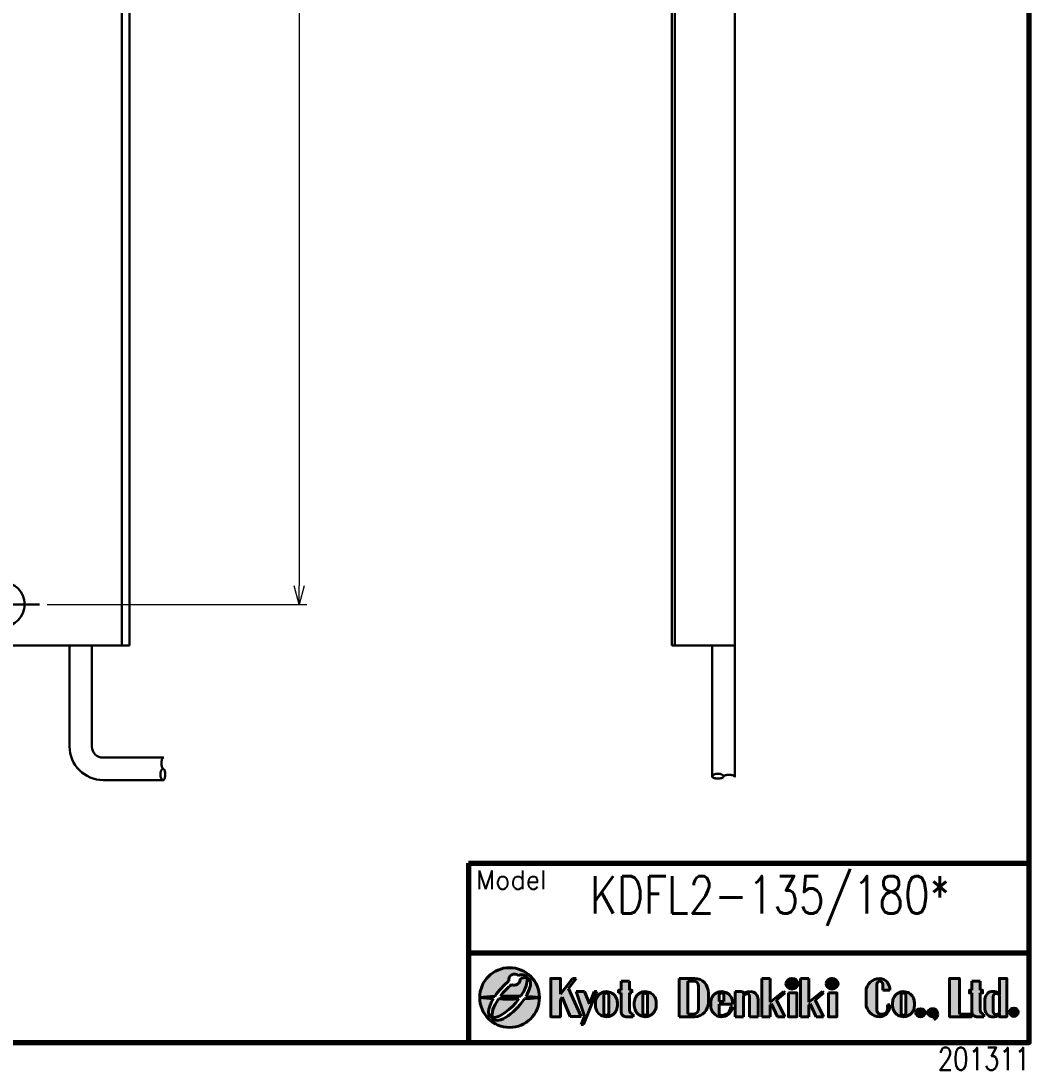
# Model space of a CAD drawing. Header units: millimetres. Extents: x 4 to 387, y 0 to 281.
# Drawn here: x 252.1 to 387, y 0.3 to 140.7 of the extents above; entities that cross this region are included whole.
import ezdxf

# ---------------------------------------------------------------- set-up
doc = ezdxf.new("R2010")
doc.units = ezdxf.units.MM
doc.layers.get('0').update_dxf_attribs({"lineweight": 30})
doc.layers.get('Defpoints').update_dxf_attribs({"lineweight": 9})
for name, color, linetype, lineweight in [('0 @ 1', 7, 'Continuous', 30), ('2KD_寸法１', 7, 'Continuous', 15), ('2KD_寸法１ @ 1', 7, 'Continuous', 15), ('AUX', 7, 'Continuous', 40)]:
    doc.layers.add(name, color=color, linetype=linetype, lineweight=lineweight)
doc.styles.get("Standard").update_dxf_attribs({"font": 'simplex.shx', "width": 0.8, "bigfont": 'extfont.shx'})
doc.dimstyles.new('KD-STD', dxfattribs={"dimscale": 0, "dimtxt": 2.5, "dimasz": 2.5, "dimexe": 1, "dimexo": 1, "dimgap": 1, "dimtad": 1, "dimdsep": 46, "dimtxsty": 'Standard', "dimblk": 'OPEN30', "dimcen": 0, "dimadec": 0, "dimazin": 0, "dimtfac": 1, "dimtmove": 0, "dimatfit": 3, "dimldrblk": 'OPEN30', "dimfxl": 1, "dimtfill": 1, "dimtolj": 1, "dimtzin": 0, "dimlwd": 15, "dimlwe": 15, "dimarcsym": 0})

# ---------------------------------------------------------------- blocks, each defined once
blk = doc.blocks.new('A$C58A435ED')
h = blk.add_hatch(color=256)
edge = h.paths.add_edge_path()
edge.add_ellipse((3.773587198117354, 4.196817087367676), major_axis=(2.361812504366488, 2.716954488801899), ratio=0.3819444444444653, start_angle=36.91420710907818, end_angle=132.4984448425061, ccw=False)
edge.add_arc((4.65000007218421, 6.399999378670387), 0.7500000000000107, 47.716325140725814, 192.9194600169402, ccw=False)
edge.add_ellipse((3.773587198117354, 4.196817087367676), major_axis=(2.361812504366659, 2.716954488802064), ratio=0.3819444444444362, start_angle=355.11932142212606, end_angle=374.4018947975413, ccw=False)
edge.add_ellipse((4.226412946251002, 3.803181669973355), major_axis=(2.361812504366308, 2.716954488802097), ratio=0.3819444444444228, start_angle=320.8704270941839, end_angle=364.8806785778694, ccw=False)
edge.add_arc((4.000000072180421, -35.9000006213288), 40.09999999999967, 84.27518954777139, 86.89867012710249, ccw=False)
edge.add_arc((4.000000072184041, 3.999999378670507), 3.999999999999948, 2.29e-13, 180.0000000000002)
edge.add_arc((4.000000072404037, -35.90000062387292), 40.10000000255265, 92.83887678115929, 95.7248104521737, ccw=False)
h = blk.add_hatch(color=256)
edge = h.paths.add_edge_path(flags=17)
edge.add_ellipse((3.773587198117354, 4.196817087367676), major_axis=(2.361812504366659, 2.716954488802064), ratio=0.3819444444444362, start_angle=310.1847318245495, end_angle=355.1193214221261)
edge.add_ellipse((4.226412946251002, 3.803181669973355), major_axis=(2.361812504366308, 2.716954488802097), ratio=0.3819444444444228, start_angle=364.8806785778694, end_angle=376.9172569597255)
edge.add_arc((4.64590059936633, 6.440648230716468), 0.7832318979547827, -118.93200922835058, 3.650290310823493, ccw=False)
edge.add_ellipse((4.226412946251002, 3.803181669973355), major_axis=(2.361812504366481, 2.716954488802258), ratio=0.3819444444443969, start_angle=39.80897284039416, end_angle=116.5044053354679)
edge.add_arc((4.000000072202564, -35.90000062130313), 40.09999999997294, 87.87584705466139, 91.76471786731457, ccw=False)
h = blk.add_hatch(color=256)
edge = h.paths.add_edge_path()
edge.add_arc((4.000000072184093, 3.999999378670505), 4, 180, 360)
edge.add_arc((4.000000072183813, 43.89999937867018), 40.09999999999969, 272.8388767810273, 275.7248104522239, ccw=False)
edge.add_ellipse((4.226412946251002, 3.803181669973355), major_axis=(2.361812504366427, 2.716954488802093), ratio=0.3819444444444074, start_angle=175.1193214221273, end_angle=312.49844484255107, ccw=False)
edge.add_ellipse((3.773587198117354, 4.196817087367676), major_axis=(2.361812504366707, 2.716954488802058), ratio=0.3819444444444306, start_angle=140.8704270940551, end_angle=184.8806785778792, ccw=False)
edge.add_arc((4.000000071549385, 43.89999937191472), 40.0999999932146, 264.27518954771597, 266.89867012749494, ccw=False)
h = blk.add_hatch(color=256)
edge = h.paths.add_edge_path(flags=17)
edge.add_ellipse((4.226412946251002, 3.803181669973355), major_axis=(2.361812504366427, 2.716954488802093), ratio=0.3819444444444074, start_angle=130.1847318245594, end_angle=175.1193214221273)
edge.add_ellipse((3.773587198117354, 4.196817087367676), major_axis=(2.361812504366707, 2.716954488802058), ratio=0.3819444444444306, start_angle=184.8806785778791, end_angle=296.5044053362664)
edge.add_arc((4.00000007189953, 43.89999937834407), 40.0999999996636, 267.87584705502576, 271.7647178677285, ccw=False)
blk.add_circle((4.000000072184093, 3.999999378670509), 4)
for centre, radius, start, end in [((4.65000007218407, 6.399999378670521), 0.7500000000000107, 46.19320078363318, 192.9194600169539), ((4.645900599366655, 6.44064823071632), 0.7832318979547827, 241.0679907715483, 3.650290310844553), ((4.000000072403906, -35.90000062387293), 40.10000000255266, 92.83887678115978, 95.72481045217431), ((4.000000071594456, 43.8999993719102), 40.09999999321459, 264.2751895476506, 266.8986701274294), ((4.000000072178096, 43.89999937833407), 40.09999999966357, 267.8758470546274, 271.7647178673098), ((4.000000072184036, -35.90000062130243), 40.09999999997295, 87.87584705463547, 91.76471786728702), ((4.000000072184093, 43.8999993786702), 40.09999999999969, 272.8388767810261, 275.7248104522234), ((4.000000072184093, -35.90000062132919), 40.09999999999969, 84.2751895477766, 86.89867012710823)]:
    blk.add_arc(centre, radius, start, end)
for centre, major_axis, ratio, start_param, end_param in [((3.773587198117354, 4.196817087367676), (2.361812504366659, 2.716954488802064), 0.3819444444444362, 5.024442884643541, 6.875096460284401), ((3.773587198117354, 4.196817087367676), (2.361812504366488, 2.716954488801899), 0.3819444444444653, 1.100419841322928, 1.907443110207523), ((4.226412946251002, 3.803181669973355), (2.361812504366481, 2.716954488802258), 0.3819444444443969, 1.141079770981902, 1.759009101951536), ((4.226412946251002, 3.803181669973355), (2.361812504366308, 2.716954488802097), 0.3819444444444228, 5.151329780016704, 6.969419591022086), ((3.773587198117354, 4.196817087367676), (2.361812504366706, 2.716954488802057), 0.3819444444444307, 2.009737126425152, 4.90060175554776), ((4.226412946251002, 3.803181669973355), (2.361812504366427, 2.716954488802093), 0.3819444444444074, 1.882850231053828, 5.04903576379776)]:
    blk.add_ellipse(centre, major_axis=major_axis, ratio=ratio, start_param=start_param, end_param=end_param)
blk = doc.blocks.new('A$C7F8063EA')
for points in [[(2.398777864283431, 4.829663306420513), (3.406328365880199, 6.169453883368078), (2.921754663084811, 6.169453883368085), (1.291720739670836, 4.051868400267174), (1.291720739670836, 6.170772863426478), (1.1133674889e-06, 6.170772863426471), (1.1133674889e-06, 1.050815427120141), (1.291720739670836, 1.050815427120141), (1.291720739670836, 3.357553768141244), (1.525719458847731, 3.668713634047847), (2.591814308545053, 1.057822508680139), (4.056205566284461, 1.057822508680146)], [(28.2337426024219, 6.170772863426464), (28.2337426024219, 1.050815427120142), (29.36610001997861, 1.050815427120141), (29.36610001997861, 2.640654124072921), (29.54453348874947, 2.786386900192896), (30.33980663270284, 1.050815427120113), (31.31894397160024, 1.050815427120113), (30.19566787494091, 3.318190840230171), (31.31251927078347, 4.230361945521053), (31.1496955754422, 4.408012072126442), (29.36610001997859, 2.99519422866465), (29.36610001997861, 6.170772863426463)], [(33.41618775227426, 6.170772863426464), (33.41618775227426, 1.050815427120142), (34.54854516983096, 1.050815427120141), (34.54854516983096, 2.640654124072923), (34.72697863860179, 2.786386900192901), (35.52225178255519, 1.050815427120127), (36.50138912145259, 1.05081542712012), (35.3781130247933, 3.318190840230151), (36.49496442063583, 4.23036194552105), (36.33214072529455, 4.408012072126442), (34.54854516983095, 2.995194228664646), (34.54854516983096, 6.170772863426464)], [(53.38047412418291, 6.170772863426464), (53.38047412418291, 1.050815427120141), (54.68106029502587, 1.050815427120141), (56.29751894606171, 1.050815427120142), (56.2975189460617, 1.410965188043746), (54.68106029502588, 1.410965188043746), (54.68106029502586, 6.170772863426464)], [(4.514313398489295, 1.134349005860251), (4.055858601252566, 5.019028322e-07), (4.378142334187486, 5.019028322e-07), (6.169417419713028, 4.408012072126439), (5.837386979518782, 4.40801207212644), (5.183398294731592, 2.789856714902839), (4.539052240885665, 4.408012072126438), (3.400905575323575, 4.408012072126438)], [(31.7998258105149, 4.229761809594492), (31.7998258105149, 1.050815427120141), (32.941005496245, 1.050815427120141), (32.941005496245, 4.229761809594492)], [(37.15768712419095, 4.229761809594491), (37.15768712419095, 1.050815427120141), (38.29886680992104, 1.050815427120141), (38.29886680992104, 4.229761809594492)]]:
    blk.add_hatch(color=256).paths.add_polyline_path(points)
h = blk.add_hatch(color=256)
edge = h.paths.add_edge_path()
edge.add_line((9.410215178256747, 4.230645526233281), (9.410215178256747, 1.759668284966215))
edge.add_ellipse((10.04980428069029, 1.75966828496621), major_axis=(4.547e-13, 0.7088528578460683), ratio=0.9022875415597713, start_angle=90.00000000003674, end_angle=180.0000000000367)
edge.add_line((10.04980428069029, 1.050815427120141), (11.02797277711079, 1.050815427120142))
edge.add_line((11.02797277711079, 1.050815427120142), (11.02797277711079, 1.40698119093291))
edge.add_ellipse((11.0280585437481, 1.935287182282309), major_axis=(2.477e-13, -0.528314164912672), ratio=0.9180339373020796, start_angle=270, end_angle=359.9999999999731, ccw=False)
edge.add_line((10.54304821080086, 1.93528718228209), (10.54304821080086, 4.230645526233274))
edge.add_line((10.54304821080086, 4.230645526233274), (10.86662624025985, 4.230645526233274))
edge.add_line((10.86662624025985, 4.230645526233274), (10.86662624025985, 4.585329156267562))
edge.add_line((10.86662624025985, 4.585329156267562), (10.54304821080086, 4.585329156267562))
edge.add_line((10.54304821080086, 4.585329156267562), (10.54304821080086, 5.814038219401482))
edge.add_line((10.54304821080086, 5.814038219401482), (9.410215178256747, 5.814038219401481))
edge.add_line((9.410215178256747, 5.814038219401481), (9.410215178256747, 4.585329156267562))
edge.add_line((9.410215178256747, 4.585329156267562), (9.089058107054825, 4.585329156267562))
edge.add_line((9.089058107054825, 4.585329156267562), (9.089058107054825, 4.230645526233274))
edge.add_line((9.089058107054825, 4.230645526233274), (9.410215178256747, 4.230645526233281))
h = blk.add_hatch(color=256)
edge = h.paths.add_edge_path()
edge.add_line((17.19864840931359, 1.050815427120141), (19.30238706350838, 1.050815427120141))
edge.add_ellipse((19.30238706350838, 2.973983978213254), major_axis=(0, -1.923168551093112), ratio=0.9305592290321637, start_angle=0, end_angle=90)
edge.add_line((21.09200930771249, 2.973983978213246), (21.09200930771249, 4.247604312333308))
edge.add_ellipse((19.30238706350838, 4.247604312333351), major_axis=(0, 1.923168551093112), ratio=0.9305592290321637, start_angle=270, end_angle=360)
edge.add_line((19.30238706350838, 6.170772863426464), (17.19864840931359, 6.170772863426464))
edge.add_line((17.19864840931359, 6.170772863426464), (17.19864840931359, 1.050815427120141))
edge = h.paths.add_edge_path(flags=16)
edge.add_line((18.32791822793343, 5.812326842775746), (19.14476182150094, 5.812326842775746))
edge.add_ellipse((19.14282603210222, 5.112001191007038), major_axis=(0, 0.7003256517687078), ratio=0.929745631167618, start_angle=270, end_angle=359.83893227171643, ccw=False)
edge.add_line((19.79395074722879, 5.112001191007015), (19.79395074722879, 2.109587099539584))
edge.add_ellipse((19.14282603210222, 2.109587099539567), major_axis=(0, -0.7003256517687078), ratio=0.929745631167618, start_angle=0.16106772828362637, end_angle=90, ccw=False)
edge.add_line((19.14476182150094, 1.409261447770859), (18.32791822793342, 1.409261447770859))
edge.add_line((18.32791822793342, 1.409261447770859), (18.32791822793343, 5.812326842775746))
h = blk.add_hatch(color=256)
edge = h.paths.add_edge_path()
edge.add_ellipse((32.28084409635221, 5.463593461529853), major_axis=(-0.8029901400914241, 0), ratio=0.8806825471307714, start_angle=0, end_angle=360)
h = blk.add_hatch(color=256)
edge = h.paths.add_edge_path()
edge.add_ellipse((37.63870541002825, 5.463593461529853), major_axis=(-0.8029901400914241, 0), ratio=0.8806825471307714, start_angle=0, end_angle=360)
h = blk.add_hatch(color=256)
edge = h.paths.add_edge_path()
edge.add_arc((44.03210335415496, 5.389742119339189), 0.4022708682637131, 0, 180, ccw=False)
edge.add_line((44.43437422241868, 5.389742119339189), (44.43437422241869, 4.585540193077122))
edge.add_line((44.43437422241869, 4.585540193077122), (45.39805205564927, 4.585540193077122))
edge.add_ellipse((44.03210335415496, 4.585540193077122), major_axis=(0, 1.585232670349341), ratio=0.8616707988949573, start_angle=270, end_angle=360)
edge.add_ellipse((44.03210335415496, 4.404088106452945), major_axis=(-1.843641580901476, 0), ratio=0.9582582511019692, start_angle=270.0000000000004, end_angle=360)
edge.add_line((42.18846177325349, 4.404088106452868), (42.18846177325349, 2.817500184093672))
edge.add_ellipse((44.03210335415496, 2.81750018409366), major_axis=(-1.843641580901476, 0), ratio=0.9582582511019692, start_angle=0, end_angle=89.99999999999957)
edge.add_ellipse((44.03210335415496, 2.639975360593325), major_axis=(0, -1.589159933473183), ratio=0.859541366934012, start_angle=0, end_angle=90)
edge.add_line((45.39805205564928, 2.639975360593325), (45.07598273930716, 2.639975360593325))
edge.add_line((45.07598273930716, 2.639975360593325), (45.07598273930716, 2.101617162536902))
edge.add_ellipse((44.45224876929251, 2.101617162536967), major_axis=(0, -0.68893955641488), ratio=0.9053536906204902, start_angle=0, end_angle=90, ccw=False)
edge.add_line((44.45224876929251, 1.412677606122088), (44.13368029113917, 1.412677606122088))
edge.add_ellipse((44.13368029113917, 1.929035216805459), major_axis=(4.547e-13, 0.5163576106833716), ratio=0.9757729814054631, start_angle=90.00000000005042, end_angle=180.0000000000504, ccw=False)
edge.add_line((43.62983248589126, 1.929035216805386), (43.62983248589126, 5.389742119339189))
h = blk.add_hatch(color=256)
edge = h.paths.add_edge_path()
edge.add_line((56.01527129174201, 4.230645526233274), (56.33642836294391, 4.230645526233274))
edge.add_line((56.33642836294391, 4.230645526233274), (56.33642836294392, 1.759668284966186))
edge.add_ellipse((56.97601746537748, 1.75966828496621), major_axis=(4.547e-13, 0.7088528578460683), ratio=0.9022875415597713, start_angle=90.00000000003674, end_angle=180.0000000000367)
edge.add_line((56.97601746537747, 1.050815427120141), (57.95418596179797, 1.050815427120141))
edge.add_line((57.95418596179797, 1.050815427120141), (57.95418596179797, 1.406981190932909))
edge.add_ellipse((57.95427172843528, 1.935287182282309), major_axis=(2.477e-13, -0.528314164912672), ratio=0.9180339373020796, start_angle=270, end_angle=359.9999999999731, ccw=False)
edge.add_line((57.46926139548805, 1.935287182282004), (57.46926139548805, 4.230645526233275))
edge.add_line((57.46926139548805, 4.230645526233275), (57.79283942494704, 4.230645526233274))
edge.add_line((57.79283942494704, 4.230645526233274), (57.79283942494704, 4.585329156267562))
edge.add_line((57.79283942494704, 4.585329156267562), (57.46926139548804, 4.585329156267562))
edge.add_line((57.46926139548804, 4.585329156267562), (57.46926139548805, 5.814038219401482))
edge.add_line((57.46926139548805, 5.814038219401482), (56.33642836294391, 5.814038219401482))
edge.add_line((56.33642836294391, 5.814038219401482), (56.33642836294394, 4.585329156267562))
edge.add_line((56.33642836294394, 4.585329156267562), (56.01527129174201, 4.585329156267562))
edge.add_line((56.01527129174201, 4.585329156267562), (56.01527129174201, 4.230645526233274))
h = blk.add_hatch(color=256)
edge = h.paths.add_edge_path()
edge.add_line((61.00913571780711, 6.170772863426463), (60.03930686129979, 6.170772863426464))
edge.add_line((60.03930686129979, 6.170772863426464), (60.0393068612998, 3.967246375105668))
edge.add_ellipse((59.37071800628541, 3.154375721908309), major_axis=(-4.11812363e-07, -1.253636350218062), ratio=0.7005460842986974, start_angle=140.5626067664118, end_angle=180.0000188213667)
edge.add_line((59.37071800628405, 4.408012072126439), (58.96088035646851, 4.408012072126439))
edge.add_ellipse((58.96088035646721, 3.154375721908309), major_axis=(4.11812363e-07, -1.253636350218062), ratio=0.7005460842986974, start_angle=179.9999811786333, end_angle=269.9999811786645)
edge.add_line((58.08265032018742, 3.154375721909497), (58.08265032018739, 2.304451777337887))
edge.add_ellipse((58.96088035646721, 2.304451777338201), major_axis=(4.11812363e-07, 1.253636350218062), ratio=0.7005460842986974, start_angle=90.00001882133549, end_angle=180.0000188213667)
edge.add_line((58.96088035646788, 1.050815427120141), (59.37071800628475, 1.050815427120141))
edge.add_ellipse((59.37071800628541, 2.304451777338201), major_axis=(-4.11812363e-07, 1.253636350218062), ratio=0.7005460842986974, start_angle=179.9999811786333, end_angle=219.4373932335881)
edge.add_line((60.03930686129979, 1.491581124140838), (60.03930686129979, 1.050815427120141))
edge.add_line((60.03930686129979, 1.050815427120141), (61.00913571780711, 1.050815427120141))
edge.add_line((61.00913571780711, 1.050815427120141), (61.00913571780711, 6.170772863426463))
h.paths.add_polyline_path([(60.03930686129979, 1.735331915351252, -1), (59.21817327816597, 1.735331915351252), (59.21817327816597, 3.761385435440615, -1), (60.03930686129979, 3.761385435440615)], flags=16)
h = blk.add_hatch(color=256)
h.paths.add_polyline_path([(6.000321070772656, 2.499626550424913, 0.9930558690252096), (8.918576991429632, 2.499862088220886), (8.918509413660729, 2.92878370181117, 1.006911414223633), (6.000321070772656, 2.948883291135963)])
h.paths.add_polyline_path([(7.130185689228994, 3.905856913461114, -1.045169310724598), (7.77891868472426, 3.87718728444978), (7.77891868472426, 1.587942342862924, -1.045169310724602), (7.130185689228994, 1.559272713851591)], flags=16)
h = blk.add_hatch(color=256)
h.paths.add_polyline_path([(12.65960897724608, 4.408012072126425), (12.63950891116084, 4.408012072126425, 0.4121976711162861), (11.19039555284587, 2.948883291135956), (11.19039555284587, 2.499626550424916, 0.9930558690252096), (14.10865147350284, 2.499862088220879), (14.10858389573397, 2.928783701811163, 0.416232331284715)])
h.paths.add_polyline_path([(12.32026017130221, 3.905856913461107, -1.045169310724598), (12.96899316679747, 3.877187284449773), (12.96899316679747, 1.587942342862917, -1.045169310724602), (12.32026017130221, 1.559272713851584)], flags=16)
h = blk.add_hatch(color=256)
edge = h.paths.add_edge_path()
edge.add_line((22.87629842648083, 4.408012072126447), (22.85619836039664, 4.408012072126439))
edge.add_arc((22.86624839343847, 2.948883291135963), 1.459163391357833, 90.39462957571416, 180)
edge.add_line((21.40708500208063, 2.948883291135963), (21.40708500208063, 2.506948753458312))
edge.add_arc((22.86992492511266, 2.513573222781768), 1.462854922406916, 180.2594621142477, 269.3397493728856)
edge.add_line((22.85306802025838, 1.050815427120134), (22.88678182996658, 1.050815427120134))
edge.add_arc((22.86992492511266, 2.513573222781772), 1.462854922406917, 270.6602506271005, 354.2193550323094)
edge.add_line((24.32534092273761, 2.366234165273212), (24.07787818271213, 2.366234165273212))
edge.add_ellipse((22.87629842648084, 2.366234165273212), major_axis=(-1.201579756231282, 0), ratio=0.9416571348462468, start_angle=90.17744929209329, end_angle=180, ccw=False)
edge.add_arc((22.86194962053696, 1.55927271385159), 0.3249999999999886, 179.9999999999999, 276.5641418440151, ccw=False)
edge.add_line((22.53694962053697, 1.559272713851591), (22.53694962053698, 2.732564813656352))
edge.add_line((22.53694962053698, 2.732564813656352), (24.32530421539708, 2.732846573795441))
edge.add_line((24.32530421539708, 2.732846573795441), (24.32527334496871, 2.92878370181117))
edge.add_arc((22.86624839343845, 2.948883291135975), 1.459163391357833, 359.2107408485284, 449.6053704242639)
h.paths.add_polyline_path([(22.53694962053697, 3.091152624663407), (22.53694962053697, 3.905856913461114, -1.045169310724599), (23.18568261603224, 3.877187284449781), (23.18568261603223, 3.091152624663408)], flags=16)
h = blk.add_hatch(color=256)
edge = h.paths.add_edge_path()
edge.add_line((24.66529301484071, 4.408012072126438), (24.6652930148407, 1.050815427120141))
edge.add_line((24.6652930148407, 1.050815427120141), (25.7938026291772, 1.050815427120141))
edge.add_line((25.7938026291772, 1.050815427120141), (25.79380262917721, 3.722369965857063))
edge.add_ellipse((26.21745473022793, 3.722369965857069), major_axis=(0.3767525711955679, 0.2169528969146351), ratio=0.9078835970869166, start_angle=60.06451933352412, end_angle=150.0645193335241, ccw=False)
edge.add_ellipse((26.21745473022793, 3.722369965857069), major_axis=(0, 0.4036375748992214), ratio=0.9656734174228072, start_angle=270, end_angle=360, ccw=False)
edge.add_line((26.60723680658112, 3.722369965857049), (26.60723680658112, 1.050815427120141))
edge.add_line((26.60723680658112, 1.050815427120141), (27.74030374813492, 1.050815427120142))
edge.add_line((27.74030374813492, 1.050815427120142), (27.74030374813492, 3.358657917323952))
edge.add_ellipse((26.76900827813415, 3.358657917323853), major_axis=(0, 1.049354154802585), ratio=0.9256126404564504, start_angle=270, end_angle=360)
edge.add_ellipse((26.76900827813415, 4.015239595457842), major_axis=(-0.9752056489569438, 0), ratio=0.4027586151584507, start_angle=270, end_angle=360)
edge.add_line((25.79380262917721, 4.015239595457812), (25.79380262917721, 4.232333820707942))
edge.add_line((25.79380262917721, 4.232333820707942), (25.63367631766278, 4.408012072126439))
edge.add_line((25.63367631766278, 4.408012072126439), (24.66529301484071, 4.408012072126438))
h = blk.add_hatch(color=256)
h.paths.add_polyline_path([(45.74534481770922, 2.499626550424377, 0.4093568311612341), (47.19052061992356, 1.05081542712012), (47.21842329482851, 1.05081542712012, 0.4094039504209535), (48.6636007383662, 2.499862088220879), (48.66353316059729, 2.928783701811163, 1.006911414223785), (45.74534481770922, 2.948883291135956)])
h.paths.add_polyline_path([(46.87520943616556, 3.905856913461107, -1), (47.52520943616554, 3.905856913461107), (47.52520943616554, 1.559272713851584, -1), (46.87520943616556, 1.559272713851584)], flags=16)
h = blk.add_hatch(color=256)
edge = h.paths.add_edge_path()
edge.add_ellipse((49.47965902708938, 1.582242384970413), major_axis=(-0.6495263368888118, 0), ratio=0.8208718778531608, start_angle=0, end_angle=360)
h = blk.add_hatch(color=256)
edge = h.paths.add_edge_path()
edge.add_ellipse((51.10382881327996, 1.582242384970413), major_axis=(-0.6495263368888118, 0), ratio=0.8208718778531608, start_angle=178.5690149176314, end_angle=477.542772379198)
edge.add_ellipse((51.25689893715616, 1.101706482423878), major_axis=(0, -0.4085205769865751), ratio=0.251102208153783, start_angle=0, end_angle=84.64326370635717, ccw=False)
edge.add_ellipse((51.25689893715616, 1.413106612160845), major_axis=(0, -0.7199207067235417), ratio=0.7312706617840086, start_angle=0, end_angle=90)
edge.add_ellipse((51.69606463323384, 1.413106612160845), major_axis=(0, 0.2018800132245815), ratio=0.432391469396966, start_angle=270, end_angle=339.5603886802153)
edge.add_ellipse((51.69606463323384, 1.413106612160845), major_axis=(0, 0.2018800132245815), ratio=0.432391469396966, start_angle=339.5603886802153, end_angle=340.2548236015122, ccw=False)
h = blk.add_hatch(color=256)
edge = h.paths.add_edge_path()
edge.add_ellipse((61.97248607229494, 1.654709356403827), major_axis=(-0.5819461302032778, 0), ratio=0.9599134801484431, start_angle=0, end_angle=360)
for p, q in [((1.1133674889e-06, 6.170772863426464), (1.291720739670836, 6.170772863426464)), ((2.921754663084811, 6.169453883368078), (1.291720739670836, 4.05186840026716)), ((3.406328365880199, 6.169453883368078), (2.398777864283459, 4.82966330642052)), ((2.921754663084811, 6.169453883368078), (3.406328365880199, 6.169453883368078)), ((9.410215178256747, 5.814038219401481), (10.54304821080086, 5.814038219401481)), ((9.410215178256747, 5.814038219401481), (9.410215178256747, 4.585329156267562)), ((10.54304821080086, 5.814038219401481), (10.54304821080086, 4.585329156267562)), ((17.19864840931359, 6.170772863426464), (19.30238706350838, 6.170772863426464)), ((17.19864840931359, 1.050815427120141), (17.19864840931359, 6.170772863426464)), ((17.19864840931359, 1.050815427120141), (17.19864840931359, 6.170772863426464)), ((17.19864840931359, 6.170772863426464), (19.30238706350838, 6.170772863426464)), ((18.32791822793342, 5.812326842775746), (18.32791822793342, 1.406412450844982)), ((18.32791822793342, 1.406412450844982), (18.32791822793342, 5.812326842775746)), ((18.32791822793342, 5.812326842775746), (19.1447947662723, 5.812326842775746)), ((28.2337426024219, 6.170772863426456), (29.36610001997861, 6.170772863426456)), ((28.2337426024219, 6.170772863426456), (28.2337426024219, 1.050815427120141)), ((29.36610001997861, 6.170772863426464), (28.2337426024219, 6.170772863426464)), ((29.36610001997861, 2.995194228664651), (29.36610001997861, 6.170772863426464)), ((33.41618775227426, 6.170772863426449), (34.54854516983096, 6.170772863426456)), ((33.41618775227426, 6.170772863426449), (33.41618775227426, 1.050815427120141)), ((34.54854516983096, 6.170772863426464), (33.41618775227426, 6.170772863426464)), ((34.54854516983096, 2.995194228664665), (34.54854516983096, 6.170772863426464)), ((37.46328924620457, 6.170772863426449), (37.63870541002825, 6.170772863426449)), ((37.46328924620457, 6.153692582305005), (37.46328924620457, 6.170772863426464)), ((53.38047412418291, 6.170772863426456), (54.68106029502587, 6.170772863426456)), ((56.33642836294393, 5.814038219401481), (57.46926139548804, 5.814038219401481)), ((56.33642836294393, 5.814038219401481), (56.33642836294393, 4.585329156267562)), ((57.46926139548804, 5.814038219401481), (57.46926139548804, 4.585329156267562)), ((60.03930686129982, 6.170772863426464), (61.00913571780711, 6.170772863426464)), ((60.03930686129976, 6.170772863426464), (61.00913571780711, 6.170772863426464)), ((4.056205566284461, 1.057822508680146), (2.398777864283459, 4.82966330642052)), ((3.400905575323577, 4.408012072126439), (4.514313398489292, 1.134349005860258)), ((3.400905575323577, 4.408012072126439), (4.539052240885666, 4.408012072126439)), ((3.400905575323577, 4.408012072126439), (4.539052240885666, 4.408012072126439)), ((4.378142334187486, 5.019028322e-07), (6.169417419713028, 4.408012072126439)), ((4.539052240885666, 4.408012072126439), (5.187514291777461, 2.779520153314024)), ((5.183398294731603, 2.789856714902867), (5.837386979518782, 4.408012072126439)), ((5.837386979518782, 4.408012072126439), (6.169417419713028, 4.408012072126439)), ((9.089058107054825, 4.585329156267562), (9.089058107054825, 4.230645526233274)), ((9.089058107054825, 4.585329156267562), (9.089058107054825, 4.230645526233274)), ((9.089058107054825, 4.230645526233274), (9.410215178256777, 4.230645526233281)), ((9.089058107054825, 4.230645526233274), (9.410215178256747, 4.230645526233281)), ((9.410215178256747, 4.230645526233281), (9.410215178256747, 1.75966828496621)), ((10.54304821080089, 4.230645526233281), (10.86662624025985, 4.230645526233274)), ((10.54304821080086, 4.230645526233274), (10.86662624025985, 4.230645526233274)), ((10.54304821080086, 4.230645526233274), (10.54304821080086, 1.935287182282081)), ((12.63950891116065, 4.408012072126425), (12.65960897724608, 4.408012072126425)), ((19.79395074722879, 5.112001191007038), (19.79395074722879, 2.109587099539567)), ((21.09200930771249, 4.247604312333351), (21.09200930771249, 2.973983978213254)), ((22.85619836039692, 4.408012072126439), (22.87629842648084, 4.408012072126446)), ((24.6652930148407, 4.408012072126439), (25.63367631766278, 4.408012072126439)), ((24.6652930148407, 1.050815427120141), (24.6652930148407, 4.408012072126439)), ((24.6652930148407, 4.408012072126439), (25.63367631766278, 4.408012072126439)), ((24.6652930148407, 4.408012072126439), (25.63367631766278, 4.408012072126439)), ((24.6652930148407, 1.050815427120141), (24.6652930148407, 4.408012072126439)), ((24.6652930148407, 4.408012072126439), (25.63367631766278, 4.408012072126439)), ((25.79380262917721, 4.232333820707935), (25.63367631766278, 4.408012072126439)), ((25.79380262917721, 4.232333820707935), (25.63367631766278, 4.408012072126439)), ((25.79380262917721, 4.015239595457842), (25.79380262917721, 4.232333820707935)), ((25.79380262917721, 4.015239595457842), (25.79380262917721, 4.232333820707935)), ((25.79380262917721, 4.232333820707935), (25.79380262917721, 4.015239595457842)), ((31.15275941671871, 4.410438995434105), (29.36610001997861, 2.995194228664651)), ((31.31251927078347, 4.230361945521053), (30.19566787494091, 3.318190840230172)), ((31.1496955754422, 4.408012072126439), (31.31251927078347, 4.230361945521053)), ((36.33520456657107, 4.410438995434105), (34.54854516983096, 2.995194228664651)), ((36.49496442063583, 4.230361945521053), (35.37811302479332, 3.318190840230172)), ((36.33214072529455, 4.408012072126439), (36.49496442063583, 4.230361945521053)), ((37.46328924620457, 4.756414059633243), (37.46328924620457, 4.773494340754702)), ((42.18846177325349, 4.404088106452945), (42.18846177325349, 4.408012072126439)), ((42.18846177325349, 4.404088106452945), (42.18846177325349, 2.81750018409366)), ((43.62983248589126, 5.389742119339189), (43.62983248589126, 1.929035216805459)), ((43.62983248589126, 5.389742119339189), (43.62983248589126, 1.929035216805459)), ((44.43437422241868, 4.585540193077122), (44.43437422241868, 5.389742119339189)), ((44.43437422241868, 4.585540193077122), (44.43437422241868, 5.389742119339189)), ((45.39805205564926, 4.585540193077122), (44.43437422241868, 4.585540193077122)), ((44.43437422241868, 4.585540193077122), (45.39805205564926, 4.585540193077122)), ((56.01527129174201, 4.585329156267562), (56.01527129174201, 4.230645526233274)), ((56.01527129174201, 4.585329156267562), (56.01527129174201, 4.230645526233274)), ((56.01527129174201, 4.230645526233274), (56.33642836294393, 4.230645526233274)), ((56.01527129174201, 4.230645526233274), (56.33642836294393, 4.230645526233274)), ((56.33642836294391, 4.230645526233274), (56.33642836294393, 1.75966828496621)), ((57.46926139548804, 4.230645526233274), (57.79283942494704, 4.230645526233274)), ((57.46926139548804, 4.230645526233274), (57.79283942494704, 4.230645526233274)), ((57.46926139548804, 4.230645526233274), (57.46926139548804, 1.935287182282081)), ((59.37071800628473, 4.408012072126439), (58.9608803564679, 4.408012072126439)), ((1.525719458847731, 3.668713634047854), (1.291720739670836, 3.357553768141229)), ((2.591814308545053, 1.057822508680146), (1.525719458847731, 3.668713634047854)), ((6.000321070772656, 2.948883291135963), (6.000321070772656, 2.52019769210505)), ((8.918509413660729, 2.92878370181117), (8.918576991429632, 2.499862088220886)), ((11.19039555284587, 2.948883291135956), (11.19039555284587, 2.520197692105043)), ((14.10858389573397, 2.928783701811163), (14.10865147350284, 2.499862088220879)), ((21.40708500208063, 2.948883291135963), (21.40708500208063, 2.52019769210505)), ((22.53694962053697, 3.091152624663408), (23.18568261603224, 3.091152624663408)), ((24.32527334496871, 2.92878370181117), (24.32530421539707, 2.732846573795441)), ((25.79380262917721, 1.050815427120141), (25.79380262917721, 3.722369965857069)), ((25.79380262917721, 1.050815427120141), (25.79380262917721, 3.722369965857097)), ((26.60723680658112, 1.050815427120134), (26.60723680658112, 3.722369965857069)), ((26.60723680658112, 1.050815427120141), (26.60723680658112, 3.722369965857069)), ((27.74030374813492, 1.050815427120141), (27.74030374813492, 3.358657917323853)), ((27.74030374813492, 1.050815427120141), (27.74030374813492, 3.358657917323853)), ((31.31894397160022, 1.050815427120141), (30.19566787494091, 3.318190840230172)), ((36.50138912145258, 1.050815427120141), (35.3781130247933, 3.318190840230165)), ((45.74534481770922, 2.948883291135956), (45.74534481770922, 2.520197692105043)), ((48.66353316059729, 2.928783701811163), (48.6636007383662, 2.499862088220879)), ((58.08265032018744, 3.15437543341477), (58.08265032018744, 2.379255401949649)), ((58.08265032018744, 3.15437543341477), (58.08265032018738, 2.304451777338201)), ((59.21817327816597, 3.761385435440615), (59.21817327816597, 1.735331915351252)), ((59.21817327816597, 3.761385435440615), (59.21817327816597, 1.735331915351252)), ((11.02797277711079, 1.406973017369637), (11.02797277711079, 1.050815427120141)), ((11.0280585437481, 1.406973017369637), (11.0280585437481, 1.050815427120141)), ((18.32791822793342, 1.409261447770859), (19.1447947662723, 1.409261447770859)), ((22.53694962053697, 2.732564813656352), (24.32530421539713, 2.732846573795441)), ((24.07787818271214, 2.366234165273212), (24.32530713385319, 2.366234165273212)), ((29.54453348874949, 2.786386900192916), (29.36610001997861, 2.640654124072923)), ((29.36610001997861, 1.050815427120141), (29.36610001997861, 2.640654124072923)), ((30.33980663270282, 1.050815427120156), (29.54453348874947, 2.786386900192908)), ((34.72697863860179, 2.786386900192901), (34.54854516983096, 2.640654124072923)), ((34.54854516983096, 1.050815427120141), (34.54854516983096, 2.640654124072931)), ((35.52225178255517, 1.050815427120156), (34.72697863860179, 2.786386900192894)), ((44.13368029113871, 1.412677606122088), (44.45224876929251, 1.412677606122088)), ((44.13368029113871, 1.412677606122088), (44.45224876929251, 1.412677606122088)), ((45.39805205564926, 2.639975360593325), (45.07598273930716, 2.639975360593325)), ((45.07598273930716, 2.639975360593325), (45.07598273930716, 2.101617162536967)), ((45.39805205564926, 2.639975360593325), (45.07598273930716, 2.639975360593325)), ((45.07598273930716, 2.639975360593325), (45.07598273930716, 2.101617162536967)), ((51.75313746120725, 1.568439477701531), (51.75313746120725, 1.565858952031305)), ((54.68106029502587, 1.410965188043746), (54.68106029502587, 2.006455426485672)), ((57.95418596179797, 1.406973017369637), (57.95418596179797, 1.050815427120141)), ((57.95427172843528, 1.406973017369637), (57.95427172843528, 1.050815427120141)), ((57.95427172843528, 1.050815427120141), (57.95427172843528, 1.406973017369637)), ((61.00913571780711, 1.050815427120141), (61.00913571780711, 1.97190299927297)), ((61.00913571780711, 1.050815427120141), (61.00913571780711, 1.97190299927297)), ((61.97248607229494, 2.21678994684953), (61.97248607229494, 2.213327291506175)), ((62.55442102239681, 1.658172011747183), (62.55905113449353, 1.658172011747183)), ((1.1133674889e-06, 1.050815427120141), (1.291720739670836, 1.050815427120141)), ((4.056205566284461, 1.057822508680146), (2.591814308545053, 1.057822508680146)), ((4.055858601252566, 5.019028322e-07), (4.514313398489292, 1.134349005860244)), ((4.055858601252566, 5.019028322e-07), (4.378142334187486, 5.019028322e-07)), ((10.04980428069021, 1.050815427120141), (11.0280585437481, 1.050815427120134)), ((11.0280585437481, 1.050815427120141), (10.04980428068984, 1.050815427120141)), ((11.0280585437481, 1.050815427120141), (11.0280585437481, 1.050815427120141)), ((12.65960897724611, 1.050815427120141), (12.66347402996737, 1.050815427120141)), ((17.19864840931359, 1.050815427120141), (19.30238706350838, 1.050815427120141)), ((17.19864840931359, 1.050815427120141), (19.30099920337989, 1.050815427120141)), ((22.85306802025866, 1.050815427120134), (22.88678182996648, 1.050815427120134)), ((22.87629842648084, 1.050815427120141), (22.87629842648084, 1.050732184770311)), ((24.6652930148407, 1.05081542712012), (25.79380262917721, 1.050815427120113)), ((24.6652930148407, 1.050815427120141), (25.79380262917724, 1.050815427120141)), ((26.60723680658112, 1.050815427120113), (27.74030374813492, 1.050815427120113)), ((26.60723680658112, 1.050815427120141), (27.74030374813492, 1.050815427120141)), ((28.2337426024219, 1.050815427120113), (29.36610001997861, 1.050815427120113)), ((28.2337426024219, 1.050815427120141), (29.36610001997861, 1.050815427120141)), ((30.33980663270282, 1.050815427120113), (31.31894397160022, 1.050815427120113)), ((31.7998258105149, 1.050815427120113), (32.941005496245, 1.050815427120113)), ((33.41618775227426, 1.050815427120113), (34.54854516983096, 1.050815427120127)), ((33.41618775227426, 1.050815427120141), (34.54854516983096, 1.050815427120141)), ((35.52225178255517, 1.050815427120127), (36.50138912145258, 1.05081542712012)), ((37.15768712419095, 1.05081542712012), (38.29886680992104, 1.05081542712012)), ((47.19052061992352, 1.05081542712012), (47.21842329482825, 1.05081542712012)), ((53.38047412418291, 1.05081542712012), (56.2975189460617, 1.050815427120127)), ((57.95427172843528, 1.050815427120141), (56.97601746537703, 1.050815427120141)), ((58.9608803564679, 1.050815427120141), (59.37071800628473, 1.050815427120141)), ((61.97248607229494, 1.09609142130148), (61.97248607229494, 1.092628765958124))]:
    blk.add_line(p, q)
for points in [[(1.291720739670836, 3.357553768141229), (1.291720739670836, 1.050815427120141), (1.1133674889e-06, 1.050815427120141), (1.1133674889e-06, 6.170772863426464), (1.291720739670836, 6.170772863426464), (1.291720739670836, 4.05186840026716)], [(54.68106029502587, 1.050815427120141), (53.38047412418291, 1.050815427120141), (53.38047412418291, 6.170772863426464), (54.68106029502587, 6.170772863426464), (54.68106029502587, 1.410965188043746)], [(60.03930686129979, 3.967246375105659), (60.03930686129979, 6.170772863426464), (61.00913571780711, 6.170772863426464), (61.00913571780711, 1.050815427120141), (60.03930686129979, 1.050815427120141), (60.03930686129979, 1.49158112414085)], [(60.03930686129979, 3.967246375105659), (60.03930686129979, 6.170772863426464), (61.00913571780711, 6.170772863426464), (61.00913571780711, 1.050815427120141), (60.03930686129979, 1.050815427120141), (60.03930686129979, 1.49158112414085)], [(9.089058107054825, 4.230645526233274), (9.089058107054825, 4.585329156267562), (9.410215178256747, 4.585329156267562)], [(9.089058107054825, 4.230645526233274), (9.089058107054825, 4.585329156267562), (9.410215178256747, 4.585329156267562)], [(10.54304821080086, 4.585329156267562), (10.86662624025985, 4.585329156267562), (10.86662624025985, 4.230645526233274)], [(10.54304821080086, 4.585329156267562), (10.86662624025985, 4.585329156267562), (10.86662624025985, 4.230645526233274)], [(56.33642836294393, 4.230645526233274), (56.01527129174201, 4.230645526233274), (56.01527129174201, 4.585329156267562), (56.33642836294393, 4.585329156267562)], [(56.33642836294393, 4.230645526233274), (56.01527129174201, 4.230645526233274), (56.01527129174201, 4.585329156267562), (56.33642836294393, 4.585329156267562)], [(57.46926139548804, 4.585329156267562), (57.79283942494704, 4.585329156267562), (57.79283942494704, 4.230645526233274), (57.46926139548804, 4.230645526233274)], [(57.46926139548804, 4.585329156267562), (57.79283942494704, 4.585329156267562), (57.79283942494704, 4.230645526233274), (57.46926139548804, 4.230645526233274)], [(7.130185689228994, 3.905856913461114), (7.130185689228994, 1.559272713851591)], [(7.77891868472426, 1.530603084840258), (7.77891868472426, 3.934526542472447)], [(12.32026017130221, 3.905856913461107), (12.32026017130221, 1.559272713851584)], [(12.96899316679747, 1.530603084840251), (12.96899316679747, 3.93452654247244)], [(22.53694962053697, 3.905856913461114), (22.53694962053697, 3.091152624663408)], [(23.18568261603224, 3.091152624663408), (23.18568261603224, 3.934526542472447)], [(46.87520943616556, 3.905856913461107), (46.87520943616556, 1.559272713851584)], [(47.52520943616554, 3.905856913461107), (47.52520943616554, 1.559272713851584)], [(60.03930686129979, 1.735331915351252), (60.03930686129979, 3.761385435440615)], [(60.03930686129979, 1.735331915351252), (60.03930686129979, 3.761385435440615)], [(22.53694962053697, 2.732564813656352), (22.53694962053697, 1.559272713851591)], [(54.68106029502587, 1.050815427120141), (56.2975189460617, 1.050815427120141), (56.2975189460617, 1.410965188043746), (54.68106029502587, 1.410965188043746)]]:
    blk.add_lwpolyline(points)
for points in [[(31.7998258105149, 4.229761809594492), (32.941005496245, 4.229761809594492), (32.941005496245, 1.050815427120141), (31.7998258105149, 1.050815427120141)], [(37.15768712419095, 4.229761809594492), (38.29886680992104, 4.229761809594492), (38.29886680992104, 1.050815427120141), (37.15768712419095, 1.050815427120141)]]:
    blk.add_lwpolyline(points, close=True)
for centre, radius, start, end in [((44.03210335415496, 5.389742119339189), 0.4022708682637131, 0, 180), ((7.45948446213049, 2.948883291135963), 1.459163391357833, 359.2107408485284, 180), ((7.455185689228983, 3.905856913461114), 0.3249999999999886, 354.939117891124, 180), ((12.6495589442037, 2.948883291135956), 1.459163391357833, 359.2107408485284, 180), ((12.6452601713022, 3.905856913461107), 0.3249999999999886, 354.939117891124, 180), ((22.86624839343847, 2.948883291135963), 1.459163391357833, 359.2107408485284, 180), ((22.86194962053696, 3.905856913461114), 0.3249999999999886, 354.939117891124, 180), ((47.20450820906705, 2.948883291135956), 1.459163391357833, 359.2107408485284, 180), ((47.20020943616555, 3.9058569134611), 0.3249999999999744, 1.6284e-12, 179.9999999999984), ((59.62874006973288, 3.761385435440615), 0.4105667915669074, 0, 180), ((7.459448210439177, 2.509912121264207), 1.459163391357833, 179.596121528961, 359.6053704242273), ((7.455185689228983, 1.559272713851591), 0.3249999999999886, 180, 5.060882108875975), ((12.64952269251239, 2.5099121212642), 1.459163391357833, 179.596121528961, 359.6053704242273), ((12.6452601713022, 1.559272713851584), 0.3249999999999886, 180, 5.060882108875975), ((22.86992492511266, 2.513573222781772), 1.462854922406916, 179.7405378857588, 354.2193550323095), ((22.86194962053696, 1.559272713851591), 0.3249999999999886, 180, 273.1489861303093), ((47.20447195737574, 2.5099121212642), 1.459163391357833, 179.596121528961, 359.6053704242273), ((47.20020943616555, 1.559272713851591), 0.3250000000000028, 180.0000000000016, 359.9999999999984), ((59.62874006973288, 1.735331915351252), 0.4105667915669074, 180, 0)]:
    blk.add_arc(centre, radius, start, end)
for centre, major_axis, ratio, start_param, end_param in [((19.14282603210222, 5.112001191007038), (0, 0.7003256517687078), 0.929745631167618, 4.712388980384689, 6.280161726404779), ((19.30238706350838, 4.247604312333351), (0, 1.923168551093112), 0.9305592290321637, 4.712388980384689, 6.283185307179586), ((44.03210335415496, 4.404088106452945), (-1.843641580901476, 0), 0.9582582511019692, 4.712388980384696, 6.283185307179586), ((44.03210335415496, 4.585540193077122), (0, 1.585232670349341), 0.8616707988949573, 4.712388980384689, 6.283185307179586), ((26.76900827813415, 4.015239595457842), (-0.9752056489569438, 0), 0.4027586151584507, 4.712388980384689, 6.283185307179586), ((26.76900827813415, 3.358657917323853), (0, 1.049354154802585), 0.9256126404564504, 4.712388980384689, 6.283185307179586), ((58.96088035646721, 3.154375721908309), (4.11812363e-07, -1.253636350218062), 0.7005460842986974, 3.141592184677289, 4.712388750259312), ((26.21745473022793, 3.722369965857069), (0, 0.4036375748992214), 0.9656734174228072, 4.712388980384689, 6.283185307179586), ((10.04980428069029, 1.75966828496621), (4.547e-13, 0.7088528578460683), 0.9022875415597713, 1.570796326795475, 3.141592653590503), ((11.0280585437481, 1.935287182282309), (2.477e-13, -0.528314164912672), 0.9180339373020796, 4.712388980384689, 6.283185307179075), ((22.87629842648084, 2.366234165273212), (-1.201579756231282, 0), 0.9416571348462468, 1.573712710059326, 3.141592653589793), ((44.13368029113917, 1.929035216805459), (4.547e-13, 0.5163576106833716), 0.9757729814054631, 1.570796326795755, 3.141592653590695), ((44.03210335415496, 2.639975360593325), (0, -1.589159933473183), 0.859541366934012, 0, 1.570796326794896), ((44.45224876929251, 2.101617162536967), (0, -0.68893955641488), 0.9053536906204902, 0, 1.570796326794896), ((51.10382881327996, 1.582242384970413), (-0.6495263368888118, 0), 0.8208718778531608, 3.111170258810619, 8.258473397439543), ((51.25689893715616, 1.413106612160845), (0, -0.7199207067235417), 0.7312706617840083, 0, 1.570796326794896), ((51.69606463323384, 1.413106612160845), (0, 0.2018800132245815), 0.432391469396966, 4.712388980384689, 5.590339793167556), ((56.97601746537748, 1.75966828496621), (4.547e-13, 0.7088528578460683), 0.9022875415597713, 1.570796326795475, 3.141592653590503), ((57.95427172843528, 1.935287182282309), (2.477e-13, -0.528314164912672), 0.9180339373020796, 4.712388980384689, 6.283185307179075), ((59.37071800628541, 2.304451777338201), (-4.11812363e-07, 1.253636350218062), 0.7005460842986974, 3.141592184677289, 4.006894410555345), ((51.25689893715616, 1.101706482423878), (0, -0.4085205769865751), 0.251102208153783, 0, 1.547255815396282)]:
    blk.add_ellipse(centre, major_axis=major_axis, ratio=ratio, start_param=start_param, end_param=end_param)
for centre, major_axis, ratio in [((32.28084409635221, 5.463593461529853), (-0.8029901400914241, 0), 0.8806825471307714), ((37.63870541002825, 5.463593461529853), (-0.8029901400914241, 0), 0.8806825471307714), ((49.47965902708938, 1.582242384970413), (-0.6495263368888118, 0), 0.8208718778531608), ((61.97248607229494, 1.654709356403827), (-0.5819461302032778, 0), 0.9599134801484431)]:
    blk.add_ellipse(centre, major_axis=major_axis, ratio=ratio)
at = {"extrusion": (0, 0, -1)}
for centre, major_axis, ratio, start_param, end_param in [((59.37071800628541, 3.154375721908309), (-4.11812363e-07, -1.253636350218062), 0.7005460842986974, 3.141592184677289, 4.006894410555345), ((19.30238706350838, 2.973983978213254), (0, -1.923168551093112), 0.9305592290321637, 4.712388980384689, 6.283185307179586), ((26.21745473022793, 3.722369965857069), (0.3767525711955679, 0.2169528969146351), 0.9078835970869166, 3.706835372577473, 5.194113386768802), ((44.03210335415496, 2.81750018409366), (-1.843641580901476, 0), 0.9582582511019692, 4.712388980384696, 6.283185307179586), ((19.14282603210222, 2.109587099539567), (0, -0.7003256517687078), 0.929745631167618, 4.712388980384689, 6.280161726404779), ((58.96088035646721, 2.304451777338201), (4.11812363e-07, 1.253636350218062), 0.7005460842986974, 3.141592184677289, 4.712388750259312)]:
    blk.add_ellipse(centre, major_axis=major_axis, ratio=ratio, start_param=start_param, end_param=end_param, dxfattribs=at)
blk = doc.blocks.new('_Open30')
at = {"lineweight": -2}
for p, q in [((-1, 0.26794919), (0, 0)), ((0, 0), (-1, -0.26794919)), ((0, 0), (-1, 0))]:
    blk.add_line(p, q, dxfattribs=at)
blk = doc.blocks.new('*D31')
at = {"layer": '2KD_寸法１', "color": 0, "lineweight": 15}
for p, q in [((255.6232057490217, 228.6028505936804), (290.3608857184338, 228.6028505936804)), ((289.3608857184339, 226.1028505936804), (289.3608857184338, 65.10285059368043)), ((255.6232057490217, 62.60285059368045), (290.3608857184338, 62.60285059368044))]:
    blk.add_line(p, q, dxfattribs=at)
at = {"layer": 'Defpoints', "color": 0}
for p in [(254.6232057490217, 228.6028505936804), (254.6232057490217, 62.60285059368045), (289.3608857184338, 62.60285059368044)]:
    blk.add_point(p, dxfattribs=at)
at = {"layer": '2KD_寸法１', "color": 0, "lineweight": 15, "xscale": 2.5, "yscale": 2.5, "zscale": 2.5}
for p, rotation in [((289.3608857184339, 228.6028505936804), 90), ((289.3608857184338, 62.60285059368044), 270)]:
    blk.add_blockref('_Open30', p, dxfattribs=dict(at, rotation=rotation))
at = {"layer": '2KD_寸法１', "color": 0, "insert": (287.1108857184338, 145.6028505936805), "char_height": 2.5, "attachment_point": 5, "rotation": 90, "bg_fill": 3, "box_fill_scale": 1.1, "bg_fill_color": 9, "bg_fill_true_color": 13158600, "bg_fill_transparency": 4393814}
blk.add_mtext('\\A1;166', dxfattribs=at)
blk = doc.blocks.new('A$C1B81619F')
for p, q in [((-8.399999999999977, 0), (-8, 0)), ((-8.399999999999977, -176.9999999999999), (-8.399999999999977, 0)), ((-8, 0), (0, 0)), ((-8, -176.9999999999999), (-8, 0)), ((-8, 0), (-8, -176.9999999999999)), ((0, 0), (0, -176.9999999999999)), ((-8, -176.9999999999999), (-8.399999999999977, -176.9999999999999)), ((0, -176.9999999999999), (-8, -176.9999999999999)), ((-3, -184.9999999999999), (-3, -176.9999999999999)), ((0, -184.9999999999999), (0, -176.9999999999999)), ((-3, -194.5999999999911), (-3, -184.9999999999999)), ((0, -194.5999999999911), (0, -184.9999999999999))]:
    blk.add_line(p, q)
for points in [[(-3, -194.5499999999881), (-2.99720000000002, -194.5150999999894), (-2.988600000000018, -194.4804999999903), (-2.974500000000034, -194.4464999999907), (-2.954799999999976, -194.4131999999952), (-2.929700000000024, -194.3809999999938), (-2.899499999999988, -194.3499999999911), (-2.864400000000046, -194.3205999999916), (-2.824499999999943, -194.2929000000001), (-2.78030000000001, -194.2672000000018), (-2.732099999999944, -194.2436000000014), (-2.680100000000038, -194.2222999999938), (-2.625, -194.2035999999933), (-2.566900000000031, -194.1874999999999), (-2.506499999999959, -194.174099999989), (-2.444100000000048, -194.1635999999997), (-2.380300000000032, -194.1560999999926), (-2.315399999999954, -194.1514999999924), (-2.25, -194.149999999994), (-2.184600000000044, -194.1514999999924), (-2.119699999999965, -194.1560999999926), (-2.05589999999995, -194.1635999999997), (-1.99350000000004, -194.174099999989), (-1.933099999999966, -194.1874999999999), (-1.875, -194.2035999999933), (-1.819899999999961, -194.2222999999938), (-1.767900000000054, -194.2436000000014), (-1.719699999999988, -194.2672000000018), (-1.675499999999941, -194.2929000000001), (-1.635599999999953, -194.3205999999916), (-1.60050000000001, -194.3499999999911), (-1.57029999999986, -194.3809999999938), (-1.545200000000022, -194.4131999999952), (-1.525499999999965, -194.4464999999907), (-1.51139999999998, -194.4804999999903), (-1.502799999999979, -194.5150999999894), (-1.5, -194.5499999999881)], [(-1.5, -194.5499999999881), (-1.51139999999998, -194.5933999999977), (-1.545299999999996, -194.6354999999892), (-1.60050000000001, -194.6749999999881), (-1.675499999999941, -194.7106999999959), (-1.767900000000054, -194.7414999999889), (-1.875, -194.7664999999978), (-1.99350000000004, -194.7848999999985), (-2.119800000000053, -194.7961999999968), (-2.25, -194.7999999999881), (-2.380300000000032, -194.7961999999968), (-2.506499999999959, -194.7848999999985), (-2.625, -194.7664999999978), (-2.732099999999944, -194.7414999999889), (-2.824600000000031, -194.7106999999959), (-2.899499999999988, -194.6749999999881), (-2.954799999999976, -194.6354999999892), (-2.988600000000018, -194.5933999999977), (-3, -194.5499999999881)], [(-1.5, -194.5499999999881), (-1.488600000000019, -194.5065999999932), (-1.454799999999976, -194.4645000000016), (-1.399499999999988, -194.4249999999881), (-1.324600000000031, -194.389299999995), (-1.232099999999944, -194.358500000002), (-1.125, -194.3334999999931), (-1.006499999999959, -194.3150999999923), (-0.8803000000000338, -194.303799999994), (-0.75, -194.2999999999882), (-0.6198000000000548, -194.303799999994), (-0.4935000000000401, -194.3150999999923), (-0.375, -194.3334999999931), (-0.2679000000000542, -194.358500000002), (-0.1754999999999427, -194.389299999995), (-0.1005000000000109, -194.4249999999881), (-0.0452999999999975, -194.4645000000016), (-0.0113999999999806, -194.5065999999932), (0, -194.5499999999881)]]:
    blk.add_lwpolyline(points)
blk = doc.blocks.new('A$C23C62208')
for p, q in [((105.9999999999999, 0), (105.9999999999999, -176.9999999999999)), ((106.9999999999999, -176.9999999999999), (106.9999999999999, 0)), ((84.99999999999991, -171.4999999999999), (94.99999999999994, -171.4999999999999)), ((-106.9999999999999, -176.9999999999999), (106.9999999999999, -176.9999999999999)), ((98.99999999999996, -190.4999999999999), (98.99999999999996, -176.9999999999999)), ((101.9999999999999, -190.4999999999999), (101.9999999999999, -176.9999999999999)), ((111.5999999999999, -191.9999999999999), (103.4999999999999, -191.9999999999999)), ((111.5999999999999, -194.9999999999999), (103.4999999999999, -194.9999999999999))]:
    blk.add_line(p, q)
for points in [[(111.5499999999999, -193.4999999999999), (111.5065999999999, -193.4885999999968), (111.4645, -193.4547999999921), (111.4249999999999, -193.3994999999994), (111.3892999999999, -193.3245999999924), (111.3585, -193.2320999999936), (111.3334999999999, -193.1249999999998), (111.3151, -193.0064999999885), (111.3037999999999, -192.8802999999897), (111.2999999999999, -192.7499999999999), (111.3037999999999, -192.6198000000002), (111.3151, -192.4934999999966), (111.3334999999999, -192.3749999999999), (111.3585, -192.2678999999913), (111.3892999999999, -192.1754999999972), (111.4249999999999, -192.1005000000002), (111.4645, -192.0452999999976), (111.5065999999999, -192.0113999999882), (111.5499999999999, -191.9999999999999)], [(111.5499999999999, -194.9999999999999), (111.5150999999999, -194.9971999999979), (111.4805000000001, -194.9885999999968), (111.4464999999998, -194.9744999999964), (111.4131999999999, -194.9547999999921), (111.3810000000001, -194.9296999999931), (111.3499999999999, -194.8994999999993), (111.3205999999999, -194.8643999999912), (111.2929, -194.8245000000023), (111.2671999999999, -194.7802999999984), (111.2435999999999, -194.7320999999936), (111.2222999999999, -194.6800999999976), (111.2035999999999, -194.6249999999999), (111.1874999999999, -194.5668999999904), (111.1740999999999, -194.5064999999885), (111.1636000000001, -194.4440999999931), (111.1561, -194.3802999999897), (111.1514999999999, -194.3153999999919), (111.1500000000001, -194.2499999999999), (111.1514999999999, -194.1845999999931), (111.1561, -194.1196999999954), (111.1636000000001, -194.0558999999919), (111.1740999999999, -193.9934999999966), (111.1874999999999, -193.9330999999945), (111.2035999999999, -193.8749999999999), (111.2222999999999, -193.819900000002), (111.2435999999999, -193.7678999999914), (111.2671999999999, -193.7197000000013), (111.2929, -193.6754999999972), (111.3205999999999, -193.6355999999938), (111.3499999999999, -193.6005), (111.3810000000001, -193.5702999999918), (111.4131999999999, -193.5451999999931), (111.4464999999998, -193.5254999999886), (111.4805000000001, -193.5113999999883), (111.5150999999999, -193.5028000000018), (111.5499999999999, -193.4999999999999)], [(111.5499999999999, -193.4999999999999), (111.5933999999999, -193.5113999999883), (111.6355000000001, -193.5452999999978), (111.6749999999999, -193.6005), (111.7107000000001, -193.6754999999972), (111.7415000000001, -193.7678999999914), (111.7664999999999, -193.8749999999999), (111.7849000000001, -193.9934999999966), (111.7961999999999, -194.1198000000002), (111.7999999999999, -194.2499999999999), (111.7961999999999, -194.3802999999897), (111.7849000000001, -194.5064999999885), (111.7664999999999, -194.6249999999999), (111.7415000000001, -194.7320999999936), (111.7107000000001, -194.8245999999925), (111.6749999999999, -194.8994999999993), (111.6355000000001, -194.9547999999921), (111.5933999999999, -194.9885999999968), (111.5499999999999, -194.9999999999999)]]:
    blk.add_lwpolyline(points)
blk.add_circle((89.99999999999994, -171.4999999999999), 3)
for radius in [4.5, 1.5]:
    blk.add_arc((103.4999999999999, -190.4999999999999), radius, 180, 270)

msp = doc.modelspace()

# ---------------------------------------------------------------- linework, layer by layer
at = {"layer": 'AUX', "lineweight": 70}
for p, q in [((311.9999997582809, 28.00000024916356), (311.9999997582809, 16.00000024916357)), ((311.9999997582809, 28.00000024916356), (311.9999997582809, 16.00000024916357)), ((311.9999997582809, 28.00000024916356), (311.9999997582809, 16.00000024916357)), ((311.9999997582809, 28.00000024916356), (386.9999997582809, 28.00000024916357)), ((311.9999997582809, 16.00000024916357), (311.9999997582809, 4.000000249163575)), ((311.9999997582809, 16.00000024916357), (311.9999997582809, 4.000000249163575)), ((311.9999997582809, 16.00000024916357), (311.9999997582809, 4.000000249163575)), ((311.9999997582809, 16.00000024916357), (386.9999997582809, 16.00000024916357))]:
    msp.add_line(p, q, dxfattribs=at)
msp.add_lwpolyline([(3.999999758280865, 4.000000249163575), (386.9999997582809, 4.000000249163575), (386.9999997582809, 281.0000002491635), (3.999999758280865, 281.0000002491635)], close=True, dxfattribs=at)

# ---------------------------------------------------------------- block references
msp.add_blockref('A$C1B81619F', (347.623205749022, 234.1028505936803))
at = {"layer": 'AUX'}
for name, p in [('A$C58A435ED', (313.4999996860968, 6.00000087049306)), ('A$C7F8063EA', (322.9999986449134, 6.389206103890266))]:
    msp.add_blockref(name, p, dxfattribs=at)

# ---------------------------------------------------------------- texts
at = {"layer": '0 @ 1'}
for s, insert, char_height, attachment_point in [('KDFL2-135/180*', (328.2747157711003, 19.58330069474049), 5, 7), ('201311', (374.7986344707326, 3.308402168120778), 3, 1)]:
    msp.add_mtext(s, dxfattribs=dict(at, insert=insert, char_height=char_height, attachment_point=attachment_point))
at = {"layer": 'AUX', "lineweight": 20}
msp.add_text('Model', height=2.5, dxfattribs=at).set_placement((312.9999995781059, 24.50000041733521))

# ---------------------------------------------------------------- next in the draw order: dimensions: what is measured, and where the dimension line sits
at = {"layer": '2KD_寸法１ @ 1'}
dim = msp.add_linear_dim(base=(289.3608857184338, 62.60285059368044), p1=(254.6232057490217, 228.6028505936804), p2=(254.6232057490217, 62.60285059368045), angle=90, dimstyle='KD-STD', override={"dimscale": 1, "dimtix": 0, "dimtofl": 1, "dimtmove": 0, "dimatfit": 3, "dimtfillclr": 256}, dxfattribs=at)
dim.commit()
dim.dimension.update_dxf_attribs({"geometry": '*D31', "text_midpoint": (287.1108857184338, 145.6028505936805)})

# ---------------------------------------------------------------- next in the draw order: block references
msp.add_blockref('A$C23C62208', (159.6232057490217, 234.1028505936803))

doc.saveas('drawing.dxf')
